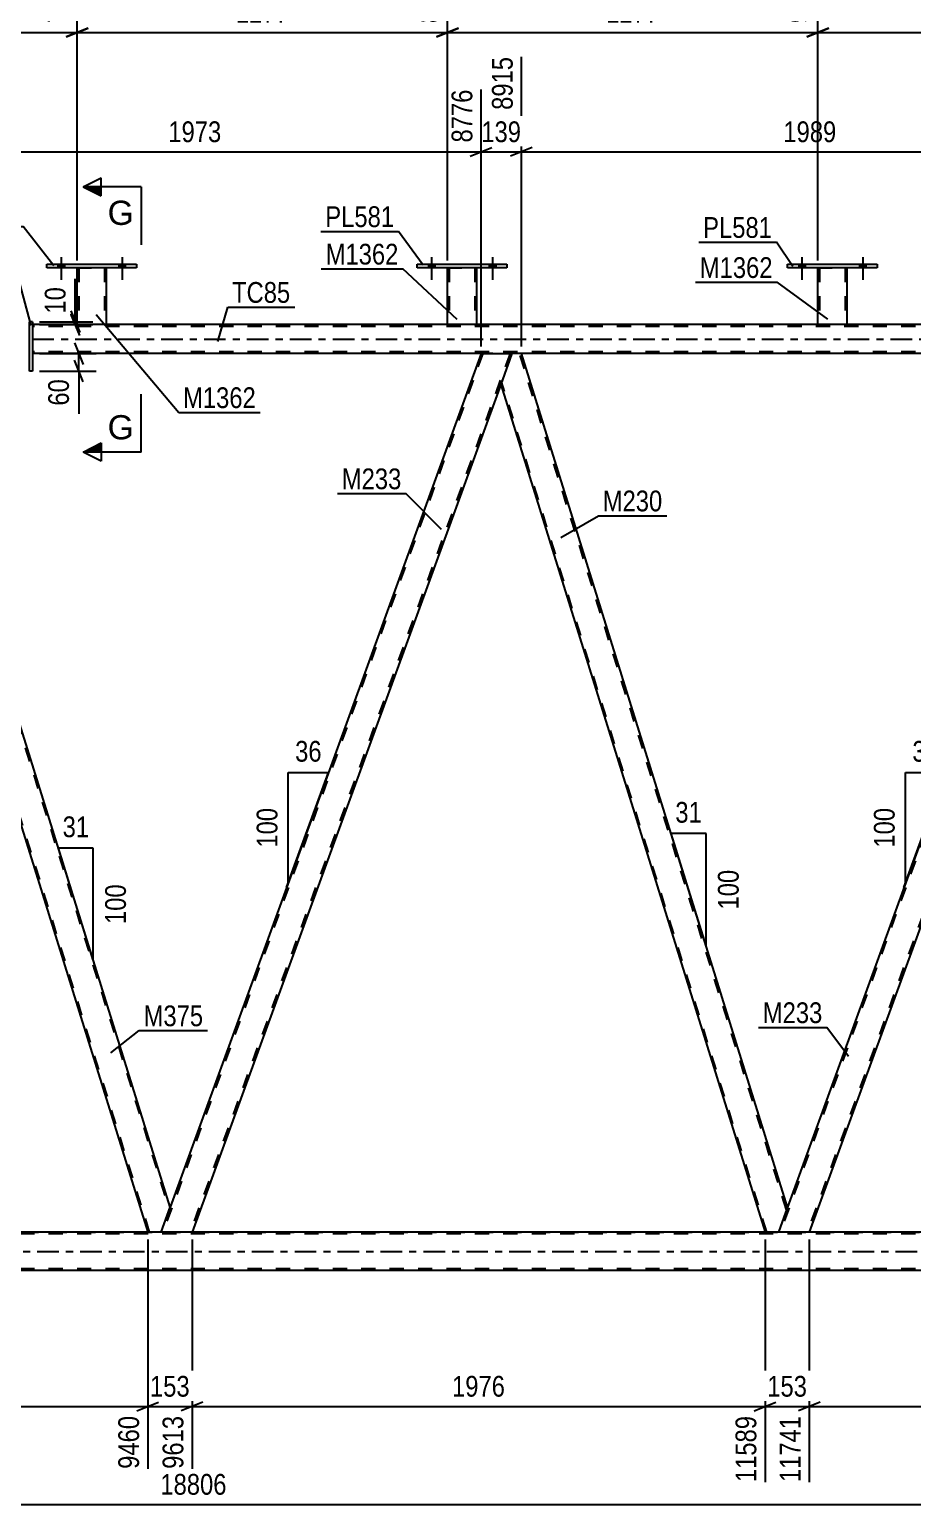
# Model space of a CAD drawing. Header units: millimetres. Extents: x -126 to 715, y -436 to 158.
# Drawn here: x 265.8 to 387.6, y -159.8 to 43.7 of the extents above; entities that cross this region are included whole.
import ezdxf

# ---------------------------------------------------------------- set-up
doc = ezdxf.new("R2010")
doc.units = ezdxf.units.MM
doc.linetypes.add('DXK_LINE_DOT2', pattern=[3.9198, 1.9599, -1.9599])
doc.linetypes.add('DXK_LINE_DOT3', pattern=[5.9187, 2.979, -0.9799, 0.9799, -0.9799])
doc.styles.add('Arial', font='ARIAL.TTF', dxfattribs={"height": 0.2})
doc.styles.add('Arial Narrow', font='ARIALN.TTF', dxfattribs={"height": 0.2})

# ---------------------------------------------------------------- blocks, each defined once
blk = doc.blocks.new('Bolt-232816294-70624 - 1357')
at = {"linetype": 'Continuous'}
for points in [[(320.84, 10.84), (321.72, 10.84), (321.72, 11.32), (320.84, 11.32)], [(329.24, 10.84), (330.12, 10.84), (330.12, 11.32), (329.24, 11.32)]]:
    blk.add_hatch(color=1, dxfattribs=at).paths.add_polyline_path(points)
at = {"color": 1, "linetype": 'Continuous'}
for p, q in [((321.28, 12.32), (321.28, 9.2)), ((329.68, 12.32), (329.68, 9.2)), ((320.84, 11.32), (320.84, 10.84)), ((321.72, 11.32), (321.72, 10.84)), ((329.24, 11.32), (329.24, 10.84)), ((330.12, 11.32), (330.12, 10.84))]:
    blk.add_line(p, q, dxfattribs=at)
blk = doc.blocks.new('Part-232816294-1764 - 1357')
at = {"color": 2, "linetype": 'Continuous'}
for p, q in [((265.82, -3.4), (265.82, 3.4)), ((266.22, 3.4), (265.82, 3.4)), ((266.22, 3.4), (266.22, -3.4)), ((266.22, -3.4), (265.82, -3.4))]:
    blk.add_line(p, q, dxfattribs=at)
blk = doc.blocks.new('Part-232816294-1475 - 1357')
at = {"color": 2, "linetype": 'Continuous'}
for p, q in [((246.49, -3), (245.67, -5.25)), ((285.24, -118.75), (249.16, -3)), ((245.67, -5.25), (282.13, -122.22)), ((283.98, -122.22), (285.24, -118.75))]:
    blk.add_line(p, q, dxfattribs=at)
at = {"color": 7, "linetype": 'DXK_LINE_DOT2'}
for p, q in [((249.16, -3), (246.49, -3)), ((248.91, -3), (285.11, -119.12)), ((282.39, -122.22), (245.81, -4.88)), ((283.98, -122.22), (282.13, -122.22))]:
    blk.add_line(p, q, dxfattribs=at)
blk = doc.blocks.new('Part-232816294-1480 - 1357')
at = {"color": 7, "linetype": 'DXK_LINE_DOT2'}
for p, q in [((413.49, -1), (369.37, -122.22)), ((417.23, -1), (373.11, -122.22)), ((417.49, -1), (415.94, -5.25)), ((370.38, -118.75), (369.11, -122.22)), ((373.37, -122.22), (369.11, -122.22))]:
    blk.add_line(p, q, dxfattribs=at)
at = {"color": 2, "linetype": 'Continuous'}
for p, q in [((413.23, -1), (370.38, -118.75)), ((413.23, -1), (417.49, -1)), ((415.94, -5.25), (373.37, -122.22))]:
    blk.add_line(p, q, dxfattribs=at)
blk = doc.blocks.new('Part-232816294-1516 - 1357')
at = {"color": 2, "linetype": 'Continuous'}
for p, q in [((272.39, 3), (266.22, 3)), ((323.48, 3), (276.39, 3)), ((374.56, 3), (327.48, 3)), ((425.64, 3), (378.56, 3)), ((328.1, -1), (266.22, -1)), ((413.23, -1), (333.67, -1))]:
    blk.add_line(p, q, dxfattribs=at)
at = {"color": 7, "linetype": 'DXK_LINE_DOT2'}
for p, q in [((266.22, 3), (266.22, -1)), ((595.76, 2.76), (266.22, 2.76)), ((276.39, 3), (272.39, 3)), ((327.48, 3), (323.48, 3)), ((378.56, 3), (374.56, 3)), ((595.76, -0.76), (266.22, -0.76)), ((333.67, -1), (328.1, -1))]:
    blk.add_line(p, q, dxfattribs=at)
at = {"color": 7, "linetype": 'DXK_LINE_DOT3'}
blk.add_line((266.22, 1), (595.76, 1), dxfattribs=at)
blk = doc.blocks.new('Part-232816294-1619 - 1357')
at = {"color": 2, "linetype": 'Continuous'}
for p, q in [((332.36, -1), (330.81, -5.25)), ((333.67, -1), (332.36, -1)), ((370.38, -118.75), (333.67, -1)), ((330.81, -5.25), (367.27, -122.22)), ((370.11, -119.49), (369.11, -122.22)), ((370.38, -118.75), (370.11, -119.49))]:
    blk.add_line(p, q, dxfattribs=at)
at = {"color": 7, "linetype": 'DXK_LINE_DOT2'}
for p, q in [((370.24, -119.12), (333.42, -1)), ((367.52, -122.22), (330.94, -4.88)), ((370.36, -118.81), (370.11, -119.49)), ((369.11, -122.22), (367.27, -122.22))]:
    blk.add_line(p, q, dxfattribs=at)
blk = doc.blocks.new('Part-232816294-1624 - 1357')
at = {"color": 7, "linetype": 'DXK_LINE_DOT2'}
for p, q in [((328.35, -1), (284.23, -122.22)), ((332.1, -1), (287.98, -122.22)), ((332.36, -1), (330.81, -5.25)), ((285.24, -118.75), (283.98, -122.22)), ((288.24, -122.22), (283.98, -122.22))]:
    blk.add_line(p, q, dxfattribs=at)
at = {"color": 2, "linetype": 'Continuous'}
for p, q in [((328.1, -1), (285.24, -118.75)), ((328.1, -1), (332.36, -1)), ((330.81, -5.25), (288.24, -122.22))]:
    blk.add_line(p, q, dxfattribs=at)
blk = doc.blocks.new('Part-232816294-1639 - 1357')
at = {"color": 7, "linetype": 'DXK_LINE_DOT2'}
for p, q in [((595.76, -122.46), (-64.56, -122.46)), ((22.08, -122.22), (595.76, -122.22)), ((595.76, -127.26), (-64.56, -127.26))]:
    blk.add_line(p, q, dxfattribs=at)
at = {"color": 2, "linetype": 'Continuous'}
for p, q in [((447.76, -122.22), (207.55, -122.22)), ((447.76, -127.5), (207.55, -127.5))]:
    blk.add_line(p, q, dxfattribs=at)
at = {"color": 7, "linetype": 'DXK_LINE_DOT3'}
blk.add_line((-64.56, -124.86), (595.76, -124.86), dxfattribs=at)
blk = doc.blocks.new('Bolt-232816294-70622 - 1357')
at = {"linetype": 'Continuous'}
for points in [[(269.75, 10.84), (270.63, 10.84), (270.63, 11.32), (269.75, 11.32)], [(278.15, 10.84), (279.03, 10.84), (279.03, 11.32), (278.15, 11.32)]]:
    blk.add_hatch(color=1, dxfattribs=at).paths.add_polyline_path(points)
at = {"color": 1, "linetype": 'Continuous'}
for p, q in [((270.19, 12.32), (270.19, 9.2)), ((278.59, 12.32), (278.59, 9.2)), ((269.75, 11.32), (269.75, 10.84)), ((270.63, 11.32), (270.63, 10.84)), ((278.15, 11.32), (278.15, 10.84)), ((279.03, 11.32), (279.03, 10.84))]:
    blk.add_line(p, q, dxfattribs=at)
blk = doc.blocks.new('Part-232816294-70599 - 1357')
at = {"color": 2, "linetype": 'Continuous'}
for p, q in [((319.28, 10.84), (319.28, 11.32)), ((319.28, 11.32), (331.68, 11.32)), ((331.68, 10.84), (319.28, 10.84)), ((331.68, 11.32), (331.68, 10.84))]:
    blk.add_line(p, q, dxfattribs=at)
blk = doc.blocks.new('Bolt-232816294-70626 - 1357')
at = {"linetype": 'Continuous'}
for points in [[(371.92, 10.84), (372.8, 10.84), (372.8, 11.32), (371.92, 11.32)], [(380.32, 10.84), (381.2, 10.84), (381.2, 11.32), (380.32, 11.32)]]:
    blk.add_hatch(color=1, dxfattribs=at).paths.add_polyline_path(points)
at = {"color": 1, "linetype": 'Continuous'}
for p, q in [((372.36, 12.32), (372.36, 9.2)), ((380.76, 12.32), (380.76, 9.2)), ((371.92, 11.32), (371.92, 10.84)), ((372.8, 11.32), (372.8, 10.84)), ((380.32, 11.32), (380.32, 10.84)), ((381.2, 11.32), (381.2, 10.84))]:
    blk.add_line(p, q, dxfattribs=at)
blk = doc.blocks.new('Part-232816294-70596 - 1357')
at = {"color": 2, "linetype": 'Continuous'}
for p, q in [((272.39, 3), (272.39, 10.84)), ((276.39, 10.84), (276.39, 3)), ((276.36, 3), (272.39, 3)), ((276.39, 3), (276.36, 3))]:
    blk.add_line(p, q, dxfattribs=at)
at = {"color": 7, "linetype": 'DXK_LINE_DOT2'}
for p, q in [((272.39, 10.84), (276.39, 10.84)), ((272.39, 10.84), (272.39, 10.84)), ((272.39, 10.84), (272.39, 10.84)), ((272.63, 10.84), (272.63, 3)), ((276.15, 10.84), (276.15, 3)), ((276.39, 10.84), (276.39, 10.84)), ((276.39, 10.84), (276.39, 10.84)), ((276.14, 3), (276.15, 3))]:
    blk.add_line(p, q, dxfattribs=at)
blk = doc.blocks.new('Part-232816294-70597 - 1357')
at = {"color": 2, "linetype": 'Continuous'}
for p, q in [((268.19, 10.84), (268.19, 11.32)), ((268.19, 11.32), (280.59, 11.32)), ((280.59, 10.84), (268.19, 10.84)), ((280.59, 11.32), (280.59, 10.84))]:
    blk.add_line(p, q, dxfattribs=at)
blk = doc.blocks.new('Part-232816294-70598 - 1357')
at = {"color": 2, "linetype": 'Continuous'}
for p, q in [((323.48, 3), (323.48, 10.84)), ((327.48, 10.84), (327.48, 3)), ((327.44, 3), (323.48, 3)), ((327.48, 3), (327.44, 3))]:
    blk.add_line(p, q, dxfattribs=at)
at = {"color": 7, "linetype": 'DXK_LINE_DOT2'}
for p, q in [((323.48, 10.84), (327.48, 10.84)), ((323.48, 10.84), (323.48, 10.84)), ((323.48, 10.84), (323.48, 10.84)), ((323.72, 10.84), (323.72, 3)), ((327.24, 10.84), (327.24, 3)), ((327.48, 10.84), (327.48, 10.84)), ((327.48, 10.84), (327.48, 10.84)), ((327.22, 3), (327.24, 3))]:
    blk.add_line(p, q, dxfattribs=at)
blk = doc.blocks.new('Part-232816294-70600 - 1357')
at = {"color": 2, "linetype": 'Continuous'}
for p, q in [((374.56, 3), (374.56, 10.84)), ((378.56, 10.84), (378.56, 3)), ((378.52, 3), (374.56, 3)), ((378.56, 3), (378.52, 3))]:
    blk.add_line(p, q, dxfattribs=at)
at = {"color": 7, "linetype": 'DXK_LINE_DOT2'}
for p, q in [((374.56, 10.84), (378.56, 10.84)), ((374.56, 10.84), (374.56, 10.84)), ((374.56, 10.84), (374.56, 10.84)), ((374.8, 10.84), (374.8, 3)), ((378.32, 10.84), (378.32, 3)), ((378.56, 10.84), (378.56, 10.84)), ((378.56, 10.84), (378.56, 10.84)), ((378.3, 3), (378.32, 3))]:
    blk.add_line(p, q, dxfattribs=at)
blk = doc.blocks.new('Part-232816294-70601 - 1357')
at = {"color": 2, "linetype": 'Continuous'}
for p, q in [((370.36, 10.84), (370.36, 11.32)), ((370.36, 11.32), (382.76, 11.32)), ((382.76, 10.84), (370.36, 10.84)), ((382.76, 11.32), (382.76, 10.84))]:
    blk.add_line(p, q, dxfattribs=at)
blk = doc.blocks.new('Bolt-232816294-70623 - 1357')
at = {"linetype": 'Continuous'}
for points in [[(269.75, 10.84), (270.63, 10.84), (270.63, 11.32), (269.75, 11.32)], [(278.15, 10.84), (279.03, 10.84), (279.03, 11.32), (278.15, 11.32)]]:
    blk.add_hatch(color=1, dxfattribs=at).paths.add_polyline_path(points)
at = {"color": 1, "linetype": 'Continuous'}
for p, q in [((270.19, 12.32), (270.19, 9.2)), ((278.59, 12.32), (278.59, 9.2)), ((269.75, 11.32), (269.75, 10.84)), ((270.63, 11.32), (270.63, 10.84)), ((278.15, 11.32), (278.15, 10.84)), ((279.03, 11.32), (279.03, 10.84))]:
    blk.add_line(p, q, dxfattribs=at)
blk = doc.blocks.new('Bolt-232816294-70625 - 1357')
at = {"linetype": 'Continuous'}
for points in [[(320.84, 10.84), (321.72, 10.84), (321.72, 11.32), (320.84, 11.32)], [(329.24, 10.84), (330.12, 10.84), (330.12, 11.32), (329.24, 11.32)]]:
    blk.add_hatch(color=1, dxfattribs=at).paths.add_polyline_path(points)
at = {"color": 1, "linetype": 'Continuous'}
for p, q in [((321.28, 12.32), (321.28, 9.2)), ((329.68, 12.32), (329.68, 9.2)), ((320.84, 11.32), (320.84, 10.84)), ((321.72, 11.32), (321.72, 10.84)), ((329.24, 11.32), (329.24, 10.84)), ((330.12, 11.32), (330.12, 10.84))]:
    blk.add_line(p, q, dxfattribs=at)
blk = doc.blocks.new('Bolt-232816294-70627 - 1357')
at = {"linetype": 'Continuous'}
for points in [[(371.92, 10.84), (372.8, 10.84), (372.8, 11.32), (371.92, 11.32)], [(380.32, 10.84), (381.2, 10.84), (381.2, 11.32), (380.32, 11.32)]]:
    blk.add_hatch(color=1, dxfattribs=at).paths.add_polyline_path(points)
at = {"color": 1, "linetype": 'Continuous'}
for p, q in [((372.36, 12.32), (372.36, 9.2)), ((380.76, 12.32), (380.76, 9.2)), ((371.92, 11.32), (371.92, 10.84)), ((372.8, 11.32), (372.8, 10.84)), ((380.32, 11.32), (380.32, 10.84)), ((381.2, 11.32), (381.2, 10.84))]:
    blk.add_line(p, q, dxfattribs=at)
blk = doc.blocks.new('AngleDimension-232816294-48813 - 1357')
at = {"color": 7, "linetype": 'Continuous'}
for p, q in [((301.52, -58.8), (307.06, -58.8)), ((301.52, -74.03), (307.06, -58.8)), ((301.52, -74.03), (301.52, -58.8)), ((301.28, -74.68), (301.52, -74.03))]:
    blk.add_line(p, q, dxfattribs=at)
at = {"color": 0}
for points in [[(306.72, -57.9), (306.72, -53.7), (301.86, -53.7), (301.86, -57.9)], [(300.62, -63.07), (296.42, -63.07), (296.42, -69.76), (300.62, -69.76)]]:
    blk.add_wipeout(points, dxfattribs=at)
at = {"color": 3, "style": 'Arial Narrow'}
blk.add_text('36', height=2.863, dxfattribs=at).set_placement((302.46, -57.3))
blk.add_text('100', height=2.863, rotation=90.0002, dxfattribs=at).set_placement((300.02, -69.16))
blk = doc.blocks.new('StraightDimension-232816294-47688 - 1357')
at = {"color": 7, "linetype": 'Continuous'}
blk.add_line((-73.82, -159.79), (650.69, -159.79), dxfattribs=at)
at = {"color": 0}
blk.add_wipeout([(293.61, -159.04), (293.61, -154.84), (283.27, -154.84), (283.27, -159.04)], dxfattribs=at)
at = {"color": 3, "style": 'Arial Narrow'}
blk.add_text('18806', height=2.863, dxfattribs=at).set_placement((283.87, -158.44))
blk = doc.blocks.new('StraightDimension-232816294-47800 - 1357')
at = {"color": 7, "linetype": 'Continuous'}
for p, q in [((288.24, -123.22), (288.24, -154.87)), ((367.27, -123.22), (367.27, -156.7)), ((289.74, -145.66), (286.74, -146.86)), ((288.24, -146.26), (367.27, -146.26)), ((365.77, -146.86), (368.77, -145.66))]:
    blk.add_line(p, q, dxfattribs=at)
at = {"color": 0}
blk.add_wipeout([(332.01, -145.51), (332.01, -141.31), (323.5, -141.31), (323.5, -145.51)], dxfattribs=at)
at = {"color": 0, "linetype": 'Continuous'}
blk.add_wipeout([(366.67, -146.96), (362.47, -146.96), (362.47, -157.3), (366.67, -157.3)], dxfattribs=at)
at = {"color": 3, "style": 'Arial Narrow'}
blk.add_text('1976', height=2.863, dxfattribs=at).set_placement((324.1, -144.91))
at = {"color": 3, "linetype": 'Continuous', "style": 'Arial Narrow'}
blk.add_text('11589', height=2.863, rotation=90.0002, dxfattribs=at).set_placement((366.07, -156.7))
blk = doc.blocks.new('StraightDimension-232816294-29647 - 1357')
at = {"color": 7, "linetype": 'Continuous'}
for p, q in [((271.54, 4.9), (272.74, 1.9)), ((272.74, 1.5), (271.54, 4.5)), ((267.22, 3.4), (274.54, 3.4)), ((267.22, 3), (274.54, 3)), ((272.14, 3), (272.14, 3.4))]:
    blk.add_line(p, q, dxfattribs=at)
at = {"color": 0}
blk.add_wipeout([(271.39, 8.78), (267.19, 8.78), (267.19, 3.92), (271.39, 3.92)], dxfattribs=at)
at = {"color": 7, "linetype": 'Continuous'}
blk.add_line((272.14, 3.4), (272.14, 9.31), dxfattribs=at)
blk.add_line((272.14, 3.4), (272.14, 9.31), dxfattribs=at)
at = {"color": 3, "style": 'Arial Narrow'}
blk.add_text('10', height=2.863, rotation=90.0002, dxfattribs=at).set_placement((270.79, 4.52))
blk = doc.blocks.new('AngleDimension-232816294-48911 - 1357')
at = {"color": 7, "linetype": 'Continuous'}
for p, q in [((356.46, -74.12), (354.31, -67.22)), ((359.14, -67.22), (354.31, -67.22)), ((359.14, -82.69), (354.31, -67.22)), ((359.14, -82.69), (359.14, -67.22))]:
    blk.add_line(p, q, dxfattribs=at)
at = {"color": 0}
for points in [[(359.15, -66.32), (359.15, -62.12), (354.3, -62.12), (354.3, -66.32)], [(364.24, -71.61), (360.04, -71.61), (360.04, -78.3), (364.24, -78.3)]]:
    blk.add_wipeout(points, dxfattribs=at)
at = {"color": 3, "style": 'Arial Narrow'}
blk.add_text('31', height=2.863, dxfattribs=at).set_placement((354.9, -65.72))
blk.add_text('100', height=2.863, rotation=90.0002, dxfattribs=at).set_placement((363.64, -77.7))
blk = doc.blocks.new('StraightDimension-232816294-48159 - 1357')
at = {"color": 7, "linetype": 'Continuous'}
for p, q in [((333.67, 0), (333.67, 39.94)), ((413.23, 0), (413.23, 37.27)), ((335.17, 27.43), (332.17, 26.23)), ((333.67, 26.83), (413.23, 26.83)), ((411.73, 26.23), (414.73, 27.43))]:
    blk.add_line(p, q, dxfattribs=at)
at = {"color": 0, "linetype": 'Continuous'}
blk.add_wipeout([(412.63, 37.87), (408.43, 37.87), (408.43, 27.53), (412.63, 27.53)], dxfattribs=at)
at = {"color": 0}
blk.add_wipeout([(377.71, 27.58), (377.71, 31.78), (369.2, 31.78), (369.2, 27.58)], dxfattribs=at)
at = {"color": 3, "linetype": 'Continuous', "style": 'Arial Narrow'}
blk.add_text('10904', height=2.863, rotation=90.0002, dxfattribs=at).set_placement((412.03, 28.13))
at = {"color": 3, "style": 'Arial Narrow'}
blk.add_text('1989', height=2.863, dxfattribs=at).set_placement((369.8, 28.18))
blk = doc.blocks.new('StraightDimension-232816294-84324 - 1357')
at = {"color": 7, "linetype": 'Continuous'}
for p, q in [((272.39, 11.84), (272.39, 51.93)), ((323.48, 11.84), (323.48, 51.93)), ((273.89, 43.92), (270.89, 42.72)), ((272.39, 43.32), (323.48, 43.32)), ((321.98, 42.72), (324.98, 43.92))]:
    blk.add_line(p, q, dxfattribs=at)
at = {"color": 0, "linetype": 'Continuous'}
blk.add_wipeout([(322.88, 52.53), (318.68, 52.53), (318.68, 44.02), (322.88, 44.02)], dxfattribs=at)
at = {"color": 0}
blk.add_wipeout([(302.19, 44.07), (302.19, 48.27), (293.68, 48.27), (293.68, 44.07)], dxfattribs=at)
at = {"color": 3, "linetype": 'Continuous', "style": 'Arial Narrow'}
blk.add_text('8660', height=2.863, rotation=90.0002, dxfattribs=at).set_placement((322.28, 44.62))
at = {"color": 3, "style": 'Arial Narrow'}
blk.add_text('1277', height=2.863, dxfattribs=at).set_placement((294.28, 44.67))
blk = doc.blocks.new('StraightDimension-232816294-47798 - 1357')
at = {"color": 7, "linetype": 'Continuous'}
for p, q in [((373.37, -123.22), (373.37, -156.7)), ((452.4, -123.22), (452.4, -156.7)), ((374.87, -145.66), (371.87, -146.86)), ((373.37, -146.26), (452.4, -146.26)), ((450.9, -146.86), (453.9, -145.66))]:
    blk.add_line(p, q, dxfattribs=at)
at = {"color": 0}
blk.add_wipeout([(417.14, -145.51), (417.14, -141.31), (408.63, -141.31), (408.63, -145.51)], dxfattribs=at)
at = {"color": 0, "linetype": 'Continuous'}
blk.add_wipeout([(451.8, -146.96), (447.6, -146.96), (447.6, -157.3), (451.8, -157.3)], dxfattribs=at)
at = {"color": 3, "style": 'Arial Narrow'}
blk.add_text('1976', height=2.863, dxfattribs=at).set_placement((409.23, -144.91))
at = {"color": 3, "linetype": 'Continuous', "style": 'Arial Narrow'}
blk.add_text('13717', height=2.863, rotation=90.0002, dxfattribs=at).set_placement((451.2, -156.7))
blk = doc.blocks.new('StraightDimension-232816294-47799 - 1357')
at = {"color": 7, "linetype": 'Continuous'}
for p, q in [((367.27, -123.22), (367.27, -156.7)), ((373.37, -123.22), (373.37, -156.7)), ((365.77, -146.86), (368.77, -145.66)), ((367.27, -146.26), (373.37, -146.26)), ((374.87, -145.66), (371.87, -146.86))]:
    blk.add_line(p, q, dxfattribs=at)
at = {"color": 0}
blk.add_wipeout([(373.66, -145.51), (373.66, -141.31), (366.98, -141.31), (366.98, -145.51)], dxfattribs=at)
at = {"color": 0, "linetype": 'Continuous'}
blk.add_wipeout([(372.77, -146.96), (368.57, -146.96), (368.57, -157.3), (372.77, -157.3)], dxfattribs=at)
at = {"color": 3, "style": 'Arial Narrow'}
blk.add_text('153', height=2.863, dxfattribs=at).set_placement((367.58, -144.91))
at = {"color": 3, "linetype": 'Continuous', "style": 'Arial Narrow'}
blk.add_text('11741', height=2.863, rotation=90.0002, dxfattribs=at).set_placement((372.17, -156.7))
blk = doc.blocks.new('StraightDimension-232816294-84325 - 1357')
at = {"color": 7, "linetype": 'Continuous'}
for p, q in [((221.31, 11.84), (221.31, 51.93)), ((272.39, 11.84), (272.39, 51.93)), ((222.81, 43.92), (219.81, 42.72)), ((221.31, 43.32), (272.39, 43.32)), ((270.89, 42.72), (273.89, 43.92))]:
    blk.add_line(p, q, dxfattribs=at)
at = {"color": 0, "linetype": 'Continuous'}
blk.add_wipeout([(271.79, 52.53), (267.59, 52.53), (267.59, 44.02), (271.79, 44.02)], dxfattribs=at)
at = {"color": 0}
blk.add_wipeout([(251.11, 44.07), (251.11, 48.27), (242.6, 48.27), (242.6, 44.07)], dxfattribs=at)
at = {"color": 3, "linetype": 'Continuous', "style": 'Arial Narrow'}
blk.add_text('7383', height=2.863, rotation=90.0002, dxfattribs=at).set_placement((271.19, 44.62))
at = {"color": 3, "style": 'Arial Narrow'}
blk.add_text('1277', height=2.863, dxfattribs=at).set_placement((243.2, 44.67))
blk = doc.blocks.new('StraightDimension-232816294-21512 - 1357')
at = {"color": 7, "linetype": 'Continuous'}
for p, q in [((272.01, 0.5), (273.21, -2.5)), ((267.22, -1), (275.01, -1)), ((273.21, -4.9), (272.01, -1.9)), ((272.61, -3.4), (272.61, -1)), ((267.22, -3.4), (275.01, -3.4))]:
    blk.add_line(p, q, dxfattribs=at)
at = {"color": 0}
blk.add_wipeout([(271.86, -3.93), (267.66, -3.93), (267.66, -8.78), (271.86, -8.78)], dxfattribs=at)
at = {"color": 7, "linetype": 'Continuous'}
blk.add_line((272.61, -3.4), (272.61, -9.31), dxfattribs=at)
blk.add_line((272.61, -3.4), (272.61, -9.31), dxfattribs=at)
at = {"color": 3, "style": 'Arial Narrow'}
blk.add_text('60', height=2.863, rotation=90.0002, dxfattribs=at).set_placement((271.26, -8.18))
blk = doc.blocks.new('StraightDimension-232816294-47801 - 1357')
at = {"color": 7, "linetype": 'Continuous'}
for p, q in [((282.13, -123.22), (282.13, -154.87)), ((288.24, -123.22), (288.24, -154.87)), ((280.63, -146.86), (283.63, -145.66)), ((282.13, -146.26), (288.24, -146.26)), ((289.74, -145.66), (286.74, -146.86))]:
    blk.add_line(p, q, dxfattribs=at)
at = {"color": 0}
blk.add_wipeout([(288.53, -145.51), (288.53, -141.31), (281.84, -141.31), (281.84, -145.51)], dxfattribs=at)
at = {"color": 0, "linetype": 'Continuous'}
blk.add_wipeout([(287.64, -146.96), (283.44, -146.96), (283.44, -155.47), (287.64, -155.47)], dxfattribs=at)
at = {"color": 3, "style": 'Arial Narrow'}
blk.add_text('153', height=2.863, dxfattribs=at).set_placement((282.44, -144.91))
at = {"color": 3, "linetype": 'Continuous', "style": 'Arial Narrow'}
blk.add_text('9613', height=2.863, rotation=90.0002, dxfattribs=at).set_placement((287.04, -154.87))
blk = doc.blocks.new('StraightDimension-232816294-47802 - 1357')
at = {"color": 7, "linetype": 'Continuous'}
for p, q in [((203.1, -123.22), (203.1, -154.87)), ((282.13, -123.22), (282.13, -154.87)), ((204.6, -145.66), (201.6, -146.86)), ((203.1, -146.26), (282.13, -146.26)), ((280.63, -146.86), (283.63, -145.66))]:
    blk.add_line(p, q, dxfattribs=at)
at = {"color": 0}
blk.add_wipeout([(246.87, -145.51), (246.87, -141.31), (238.36, -141.31), (238.36, -145.51)], dxfattribs=at)
at = {"color": 0, "linetype": 'Continuous'}
blk.add_wipeout([(281.53, -146.96), (277.33, -146.96), (277.33, -155.47), (281.53, -155.47)], dxfattribs=at)
at = {"color": 3, "style": 'Arial Narrow'}
blk.add_text('1976', height=2.863, dxfattribs=at).set_placement((238.96, -144.91))
at = {"color": 3, "linetype": 'Continuous', "style": 'Arial Narrow'}
blk.add_text('9460', height=2.863, rotation=90.0002, dxfattribs=at).set_placement((280.93, -154.87))
blk = doc.blocks.new('StraightDimension-232816294-84322 - 1357')
at = {"color": 7, "linetype": 'Continuous'}
for p, q in [((425.64, 11.84), (425.64, 53.76)), ((374.56, 11.84), (374.56, 51.93)), ((376.06, 43.92), (373.06, 42.72)), ((374.56, 43.32), (425.64, 43.32)), ((424.14, 42.72), (427.14, 43.92))]:
    blk.add_line(p, q, dxfattribs=at)
at = {"color": 0, "linetype": 'Continuous'}
blk.add_wipeout([(425.04, 54.36), (420.84, 54.36), (420.84, 44.02), (425.04, 44.02)], dxfattribs=at)
at = {"color": 0}
blk.add_wipeout([(404.35, 44.07), (404.35, 48.27), (395.84, 48.27), (395.84, 44.07)], dxfattribs=at)
at = {"color": 3, "linetype": 'Continuous', "style": 'Arial Narrow'}
blk.add_text('11214', height=2.863, rotation=90.0002, dxfattribs=at).set_placement((424.44, 44.62))
at = {"color": 3, "style": 'Arial Narrow'}
blk.add_text('1277', height=2.863, dxfattribs=at).set_placement((396.44, 44.67))
blk = doc.blocks.new('StraightDimension-232816294-48160 - 1357')
at = {"color": 7, "linetype": 'Continuous'}
for p, q in [((333.67, 0), (333.67, 39.94)), ((328.1, 0), (328.1, 35.44)), ((326.6, 26.23), (329.6, 27.43)), ((328.1, 26.83), (333.67, 26.83)), ((335.17, 27.43), (332.17, 26.23))]:
    blk.add_line(p, q, dxfattribs=at)
at = {"color": 0}
blk.add_wipeout([(334.23, 27.58), (334.23, 31.78), (327.54, 31.78), (327.54, 27.58)], dxfattribs=at)
at = {"color": 0, "linetype": 'Continuous'}
blk.add_wipeout([(333.07, 40.54), (328.87, 40.54), (328.87, 32.03), (333.07, 32.03)], dxfattribs=at)
at = {"color": 3, "linetype": 'Continuous', "style": 'Arial Narrow'}
blk.add_text('8915', height=2.863, rotation=90.0002, dxfattribs=at).set_placement((332.47, 32.63))
at = {"color": 3, "style": 'Arial Narrow'}
blk.add_text('139', height=2.863, dxfattribs=at).set_placement((328.14, 28.18))
blk = doc.blocks.new('StraightDimension-232816294-48161 - 1357')
at = {"color": 7, "linetype": 'Continuous'}
for p, q in [((249.16, -2), (249.16, 39.94)), ((328.1, 0), (328.1, 35.44)), ((250.66, 27.43), (247.66, 26.23)), ((249.16, 26.83), (328.1, 26.83)), ((326.6, 26.23), (329.6, 27.43))]:
    blk.add_line(p, q, dxfattribs=at)
at = {"color": 0, "linetype": 'Continuous'}
blk.add_wipeout([(327.5, 36.04), (323.3, 36.04), (323.3, 27.53), (327.5, 27.53)], dxfattribs=at)
at = {"color": 0}
blk.add_wipeout([(292.89, 27.58), (292.89, 31.78), (284.37, 31.78), (284.37, 27.58)], dxfattribs=at)
at = {"color": 3, "linetype": 'Continuous', "style": 'Arial Narrow'}
blk.add_text('8776', height=2.863, rotation=90.0002, dxfattribs=at).set_placement((326.9, 28.13))
at = {"color": 3, "style": 'Arial Narrow'}
blk.add_text('1973', height=2.863, dxfattribs=at).set_placement((284.97, 28.18))
blk = doc.blocks.new('AngleDimension-232816294-48827 - 1357')
at = {"color": 7, "linetype": 'Continuous'}
for p, q in [((386.65, -58.8), (392.19, -58.8)), ((386.65, -74.03), (392.19, -58.8)), ((386.65, -74.03), (386.65, -58.8)), ((386.42, -74.68), (386.65, -74.03))]:
    blk.add_line(p, q, dxfattribs=at)
at = {"color": 0}
for points in [[(391.85, -57.9), (391.85, -53.7), (387, -53.7), (387, -57.9)], [(385.75, -63.07), (381.55, -63.07), (381.55, -69.76), (385.75, -69.76)]]:
    blk.add_wipeout(points, dxfattribs=at)
at = {"color": 3, "style": 'Arial Narrow'}
blk.add_text('36', height=2.863, dxfattribs=at).set_placement((387.6, -57.3))
blk.add_text('100', height=2.863, rotation=90.0002, dxfattribs=at).set_placement((385.15, -69.16))
blk = doc.blocks.new('AngleDimension-232816294-48897 - 1357')
at = {"color": 7, "linetype": 'Continuous'}
for p, q in [((271.95, -76.12), (269.8, -69.22)), ((274.62, -69.22), (269.8, -69.22)), ((274.62, -84.69), (269.8, -69.22)), ((274.62, -84.69), (274.62, -69.22))]:
    blk.add_line(p, q, dxfattribs=at)
at = {"color": 0}
for points in [[(274.64, -68.32), (274.64, -64.12), (269.79, -64.12), (269.79, -68.32)], [(279.72, -73.61), (275.52, -73.61), (275.52, -80.3), (279.72, -80.3)]]:
    blk.add_wipeout(points, dxfattribs=at)
at = {"color": 3, "style": 'Arial Narrow'}
blk.add_text('31', height=2.863, dxfattribs=at).set_placement((270.39, -67.72))
blk.add_text('100', height=2.863, rotation=90.0002, dxfattribs=at).set_placement((279.12, -79.7))
blk = doc.blocks.new('StraightDimension-232816294-84323 - 1357')
at = {"color": 7, "linetype": 'Continuous'}
for p, q in [((323.48, 11.84), (323.48, 51.93)), ((374.56, 11.84), (374.56, 51.93)), ((324.98, 43.92), (321.98, 42.72)), ((323.48, 43.32), (374.56, 43.32)), ((373.06, 42.72), (376.06, 43.92))]:
    blk.add_line(p, q, dxfattribs=at)
at = {"color": 0, "linetype": 'Continuous'}
blk.add_wipeout([(373.96, 52.53), (369.76, 52.53), (369.76, 44.02), (373.96, 44.02)], dxfattribs=at)
at = {"color": 0}
blk.add_wipeout([(353.27, 44.07), (353.27, 48.27), (344.76, 48.27), (344.76, 44.07)], dxfattribs=at)
at = {"color": 3, "linetype": 'Continuous', "style": 'Arial Narrow'}
blk.add_text('9937', height=2.863, rotation=90.0002, dxfattribs=at).set_placement((373.36, 44.62))
at = {"color": 3, "style": 'Arial Narrow'}
blk.add_text('1277', height=2.863, dxfattribs=at).set_placement((345.36, 44.67))
blk = doc.blocks.new('Mark-232816294-83245 - 1357')
at = {"color": 0}
blk.add_wipeout([(368.33, 9.44), (368.33, 12.44), (358.28, 12.44), (358.28, 9.44)], dxfattribs=at)
blk.add_wipeout([(368.33, 9.44), (368.33, 12.44), (358.28, 12.44), (358.28, 9.44)], dxfattribs=at)
at = {"color": 30, "linetype": 'Continuous'}
for p in [(357.68, 8.84), (375.93, 3.77)]:
    blk.add_line(p, (368.93, 8.84), dxfattribs=at)
at = {"color": 3, "style": 'Arial Narrow'}
blk.add_text('M1362', height=2.863, dxfattribs=at).set_placement((358.28, 9.44))
blk = doc.blocks.new('Mark-232816294-1512 - 1357')
at = {"color": 0}
blk.add_wipeout([(301.8, 6.01), (301.8, 9.01), (293.76, 9.01), (293.76, 6.01)], dxfattribs=at)
blk.add_wipeout([(301.8, 6.01), (301.8, 9.01), (293.76, 9.01), (293.76, 6.01)], dxfattribs=at)
at = {"color": 30, "linetype": 'Continuous'}
for p, q in [((291.82, 0.69), (293.16, 5.41)), ((293.16, 5.41), (302.4, 5.41))]:
    blk.add_line(p, q, dxfattribs=at)
at = {"color": 3, "style": 'Arial Narrow'}
blk.add_text('TC85', height=2.863, dxfattribs=at).set_placement((293.76, 6.01))
blk = doc.blocks.new('Mark-232816294-47754 - 1357')
at = {"color": 0}
blk.add_wipeout([(289.79, -93.8), (289.79, -90.8), (281.56, -90.8), (281.56, -93.8)], dxfattribs=at)
blk.add_wipeout([(289.79, -93.8), (289.79, -90.8), (281.56, -90.8), (281.56, -93.8)], dxfattribs=at)
at = {"color": 30, "linetype": 'Continuous'}
for p, q in [((277.02, -97.48), (280.96, -94.4)), ((280.96, -94.4), (290.39, -94.4))]:
    blk.add_line(p, q, dxfattribs=at)
at = {"color": 3, "style": 'Arial Narrow'}
blk.add_text('M375', height=2.863, dxfattribs=at).set_placement((281.56, -93.8))
blk = doc.blocks.new('SectionMark-232816294-29815 - 1357')
at = {"color": 6, "linetype": 'Continuous'}
for p, q in [((273.22, 22.01), (275.72, 23.26)), ((281.22, 22.01), (273.22, 22.01)), ((281.22, -14.58), (273.22, -14.58)), ((275.72, -15.83), (273.22, -14.58))]:
    blk.add_line(p, q, dxfattribs=at)
at = {"color": 0, "linetype": 'Continuous'}
for points in [[(280.22, 16.76), (280.22, 20.26), (276.59, 20.26), (276.59, 16.76)], [(280.22, -12.83), (280.22, -9.33), (276.59, -9.33), (276.59, -12.83)]]:
    blk.add_wipeout(points, dxfattribs=at)
at = {"linetype": 'Continuous'}
for points in [[(275.72, 22.01), (275.72, 20.76), (273.22, 22.01)], [(275.72, -13.33), (275.72, -14.58), (273.22, -14.58)]]:
    blk.add_hatch(color=6, dxfattribs=at).paths.add_polyline_path(points)
at = {"color": 6, "linetype": 'Continuous'}
for p, q in [((275.72, 20.76), (275.72, 23.26)), ((273.22, 22.01), (275.72, 20.76)), ((281.22, 22.01), (281.22, 14.01)), ((281.22, -14.58), (281.22, -6.58)), ((273.22, -14.58), (275.72, -13.33)), ((275.72, -13.33), (275.72, -15.83))]:
    blk.add_line(p, q, dxfattribs=at)
at = {"color": 3, "linetype": 'Continuous', "style": 'Arial'}
for p in [(276.59, 16.76), (276.59, -12.83)]:
    blk.add_text('G', height=3.34, dxfattribs=at).set_placement(p)
blk = doc.blocks.new('Mark-232816294-83239 - 1357')
at = {"color": 0}
blk.add_wipeout([(316.73, 11.29), (316.73, 14.29), (306.67, 14.29), (306.67, 11.29)], dxfattribs=at)
blk.add_wipeout([(316.73, 11.29), (316.73, 14.29), (306.67, 14.29), (306.67, 11.29)], dxfattribs=at)
at = {"color": 30, "linetype": 'Continuous'}
for p in [(306.07, 10.69), (324.81, 3.73)]:
    blk.add_line(p, (317.33, 10.69), dxfattribs=at)
at = {"color": 3, "style": 'Arial Narrow'}
blk.add_text('M1362', height=2.863, dxfattribs=at).set_placement((306.67, 11.29))
blk = doc.blocks.new('Mark-232816294-83236 - 1357')
at = {"color": 0}
blk.add_wipeout([(264.35, 17.16), (264.35, 20.16), (254.84, 20.16), (254.84, 17.16)], dxfattribs=at)
blk.add_wipeout([(264.35, 17.16), (264.35, 20.16), (254.84, 20.16), (254.84, 17.16)], dxfattribs=at)
at = {"color": 30, "linetype": 'Continuous'}
for p in [(254.24, 16.56), (269.18, 11.09)]:
    blk.add_line(p, (264.95, 16.56), dxfattribs=at)
at = {"color": 3, "style": 'Arial Narrow'}
blk.add_text('PL581', height=2.863, dxfattribs=at).set_placement((254.84, 17.16))
blk = doc.blocks.new('Mark-232816294-30632 - 1357')
at = {"color": 0}
blk.add_wipeout([(263.3, 11.53), (263.3, 14.53), (257.09, 14.53), (257.09, 11.53)], dxfattribs=at)
blk.add_wipeout([(263.3, 11.53), (263.3, 14.53), (257.09, 14.53), (257.09, 11.53)], dxfattribs=at)
at = {"color": 30, "linetype": 'Continuous'}
for p in [(256.49, 10.93), (266.04, 2.89)]:
    blk.add_line(p, (263.9, 10.93), dxfattribs=at)
at = {"color": 3, "style": 'Arial Narrow'}
blk.add_text('SP7', height=2.863, dxfattribs=at).set_placement((257.09, 11.53))
blk = doc.blocks.new('Mark-232816294-47757 - 1357')
at = {"color": 0}
blk.add_wipeout([(375.19, -93.37), (375.19, -90.37), (366.97, -90.37), (366.97, -93.37)], dxfattribs=at)
blk.add_wipeout([(375.19, -93.37), (375.19, -90.37), (366.97, -90.37), (366.97, -93.37)], dxfattribs=at)
at = {"color": 30, "linetype": 'Continuous'}
for p in [(366.37, -93.97), (378.8, -97.96)]:
    blk.add_line(p, (375.79, -93.97), dxfattribs=at)
at = {"color": 3, "style": 'Arial Narrow'}
blk.add_text('M233', height=2.863, dxfattribs=at).set_placement((366.97, -93.37))
blk = doc.blocks.new('Mark-232816294-47772 - 1357')
at = {"color": 0}
blk.add_wipeout([(353.11, -22.76), (353.11, -19.76), (344.89, -19.76), (344.89, -22.76)], dxfattribs=at)
blk.add_wipeout([(353.11, -22.76), (353.11, -19.76), (344.89, -19.76), (344.89, -22.76)], dxfattribs=at)
at = {"color": 30, "linetype": 'Continuous'}
for p, q in [((339.09, -26.36), (344.29, -23.36)), ((344.29, -23.36), (353.71, -23.36))]:
    blk.add_line(p, q, dxfattribs=at)
at = {"color": 3, "style": 'Arial Narrow'}
blk.add_text('M230', height=2.863, dxfattribs=at).set_placement((344.89, -22.76))
blk = doc.blocks.new('Mark-232816294-47775 - 1357')
at = {"color": 0}
blk.add_wipeout([(317.12, -19.71), (317.12, -16.71), (308.9, -16.71), (308.9, -19.71)], dxfattribs=at)
blk.add_wipeout([(317.12, -19.71), (317.12, -16.71), (308.9, -16.71), (308.9, -19.71)], dxfattribs=at)
at = {"color": 30, "linetype": 'Continuous'}
for p in [(308.3, -20.31), (322.67, -25.26)]:
    blk.add_line(p, (317.72, -20.31), dxfattribs=at)
at = {"color": 3, "style": 'Arial Narrow'}
blk.add_text('M233', height=2.863, dxfattribs=at).set_placement((308.9, -19.71))
blk = doc.blocks.new('Mark-232816294-83233 - 1357')
at = {"color": 0}
blk.add_wipeout([(297.05, -8.51), (297.05, -5.51), (287, -5.51), (287, -8.51)], dxfattribs=at)
blk.add_wipeout([(297.05, -8.51), (297.05, -5.51), (287, -5.51), (287, -8.51)], dxfattribs=at)
at = {"color": 30, "linetype": 'Continuous'}
for p, q in [((275.01, 4.42), (286.4, -9.11)), ((286.4, -9.11), (297.65, -9.11))]:
    blk.add_line(p, q, dxfattribs=at)
at = {"color": 3, "style": 'Arial Narrow'}
blk.add_text('M1362', height=2.863, dxfattribs=at).set_placement((287, -8.51))
blk = doc.blocks.new('Mark-232816294-83242 - 1357')
at = {"color": 0}
blk.add_wipeout([(316.12, 16.46), (316.12, 19.46), (306.62, 19.46), (306.62, 16.46)], dxfattribs=at)
blk.add_wipeout([(316.12, 16.46), (316.12, 19.46), (306.62, 19.46), (306.62, 16.46)], dxfattribs=at)
at = {"color": 30, "linetype": 'Continuous'}
for p in [(306.02, 15.86), (320.13, 11.21)]:
    blk.add_line(p, (316.72, 15.86), dxfattribs=at)
at = {"color": 3, "style": 'Arial Narrow'}
blk.add_text('PL581', height=2.863, dxfattribs=at).set_placement((306.62, 16.46))
blk = doc.blocks.new('Mark-232816294-83248 - 1357')
at = {"color": 0}
blk.add_wipeout([(368.25, 14.97), (368.25, 17.97), (358.74, 17.97), (358.74, 14.97)], dxfattribs=at)
blk.add_wipeout([(368.25, 14.97), (368.25, 17.97), (358.74, 17.97), (358.74, 14.97)], dxfattribs=at)
at = {"color": 30, "linetype": 'Continuous'}
for p in [(358.14, 14.37), (371.11, 11)]:
    blk.add_line(p, (368.85, 14.37), dxfattribs=at)
at = {"color": 3, "style": 'Arial Narrow'}
blk.add_text('PL581', height=2.863, dxfattribs=at).set_placement((358.74, 14.97))

msp = doc.modelspace()

# ---------------------------------------------------------------- block references
for name in ['Bolt-232816294-70622 - 1357', 'Bolt-232816294-70623 - 1357', 'Bolt-232816294-70624 - 1357', 'Bolt-232816294-70625 - 1357', 'Bolt-232816294-70626 - 1357', 'Bolt-232816294-70627 - 1357', 'Part-232816294-70597 - 1357', 'Part-232816294-70596 - 1357', 'Part-232816294-70599 - 1357', 'Part-232816294-70598 - 1357', 'Part-232816294-70601 - 1357', 'Part-232816294-70600 - 1357', 'Part-232816294-1764 - 1357', 'Part-232816294-1516 - 1357', 'Part-232816294-1624 - 1357', 'Part-232816294-1619 - 1357', 'Part-232816294-1480 - 1357', 'Part-232816294-1475 - 1357', 'Part-232816294-1639 - 1357']:
    msp.add_blockref(name, (0, 0))

# ---------------------------------------------------------------- next in the draw order: block references
for name in ['StraightDimension-232816294-84324 - 1357', 'StraightDimension-232816294-48159 - 1357', 'StraightDimension-232816294-29647 - 1357', 'AngleDimension-232816294-48813 - 1357']:
    msp.add_blockref(name, (0, 0))

# ---------------------------------------------------------------- next in the draw order: block references
for name in ['StraightDimension-232816294-84322 - 1357', 'StraightDimension-232816294-84325 - 1357', 'StraightDimension-232816294-48160 - 1357', 'StraightDimension-232816294-47688 - 1357']:
    msp.add_blockref(name, (0, 0))

# ---------------------------------------------------------------- next in the draw order: block references
for name in ['StraightDimension-232816294-21512 - 1357', 'Mark-232816294-47775 - 1357', 'Mark-232816294-47772 - 1357', 'AngleDimension-232816294-48827 - 1357', 'AngleDimension-232816294-48911 - 1357', 'AngleDimension-232816294-48897 - 1357', 'Mark-232816294-47754 - 1357', 'Mark-232816294-47757 - 1357', 'StraightDimension-232816294-47800 - 1357', 'StraightDimension-232816294-47798 - 1357']:
    msp.add_blockref(name, (0, 0))

# ---------------------------------------------------------------- next in the draw order: block references
for name in ['StraightDimension-232816294-48161 - 1357', 'StraightDimension-232816294-47801 - 1357', 'StraightDimension-232816294-47799 - 1357']:
    msp.add_blockref(name, (0, 0))

# ---------------------------------------------------------------- next in the draw order: block references
for name in ['StraightDimension-232816294-84323 - 1357', 'SectionMark-232816294-29815 - 1357', 'Mark-232816294-83236 - 1357', 'Mark-232816294-1512 - 1357', 'StraightDimension-232816294-47802 - 1357']:
    msp.add_blockref(name, (0, 0))

# ---------------------------------------------------------------- next in the draw order: block references
for name in ['Mark-232816294-30632 - 1357', 'Mark-232816294-83239 - 1357', 'Mark-232816294-83245 - 1357', 'Mark-232816294-83233 - 1357']:
    msp.add_blockref(name, (0, 0))

# ---------------------------------------------------------------- next in the draw order: block references
for name in ['Mark-232816294-83242 - 1357', 'Mark-232816294-83248 - 1357']:
    msp.add_blockref(name, (0, 0))

doc.saveas('drawing.dxf')
